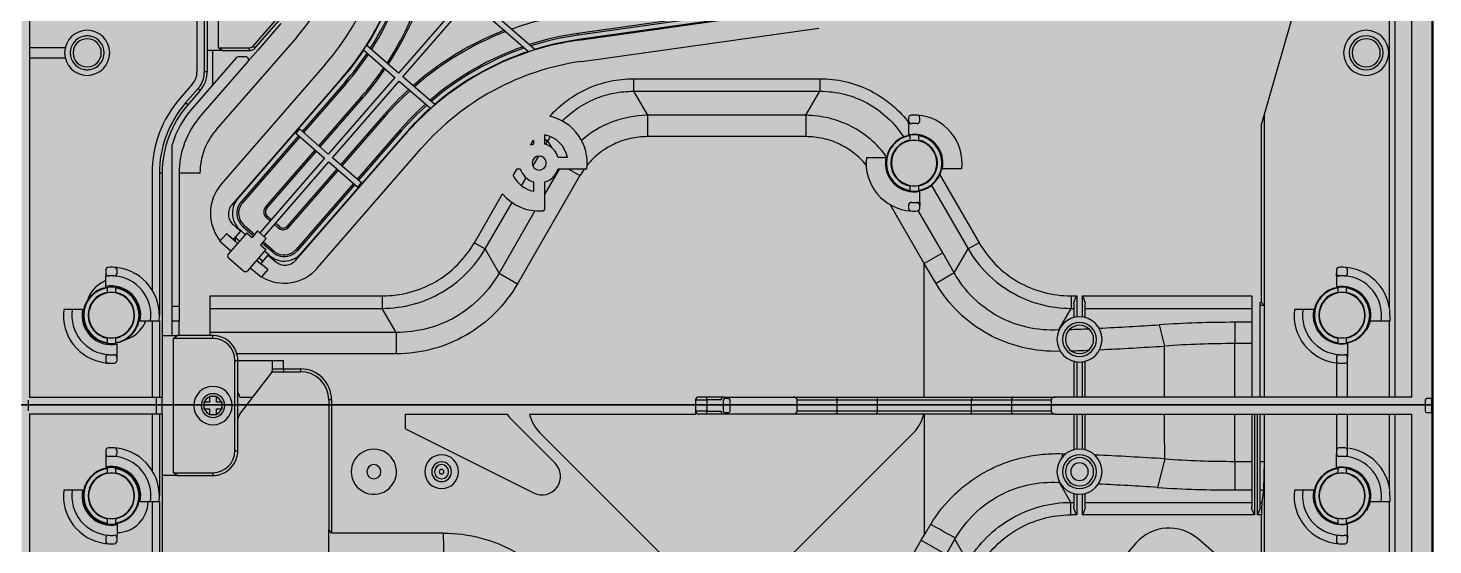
# Model space of a CAD drawing. Header units: millimetres. Extents: x -1070 to 42146, y 1440 to 12921.
# Drawn here: x 911.8 to 1160.6, y 2996.9 to 3088.4 of the extents above; entities that cross this region are included whole.
import ezdxf

# ---------------------------------------------------------------- set-up
doc = ezdxf.new("R2010")
doc.units = ezdxf.units.MM
doc.layers.add('n', color=7, linetype='Continuous')

msp = doc.modelspace()

# ---------------------------------------------------------------- hatches: boundary and pattern name
at = {"lineweight": -3}
h = msp.add_hatch(color=256, dxfattribs=at)
h.dxf.hatch_style = 1
h.paths.add_polyline_path([(910.622, 3271.681), (910.622, 3021.661), (1160.622, 3021.661), (1160.622, 3271.681)])
h = msp.add_hatch(color=256, dxfattribs=at)
h.dxf.hatch_style = 1
h.paths.add_polyline_path([(910.622, 3021.661), (910.622, 2771.641), (1160.622, 2771.641), (1160.622, 3021.661)])

# ---------------------------------------------------------------- linework, layer by layer
at = {"color": 1, "lineweight": -3}
for p, q in [((1160.622, 3521.661), (1160.622, 2771.641)), ((1160.622, 3271.681), (1160.622, 3021.661)), ((660.622, 3021.661), (1160.622, 3021.661)), ((910.622, 3021.661), (1160.622, 3021.661)), ((1160.622, 3021.661), (910.622, 3021.661)), ((1160.622, 3021.661), (1160.622, 2771.641))]:
    msp.add_line(p, q, dxfattribs=at)
msp.add_lwpolyline([(660.622, 3521.435), (1160.422, 3521.435), (1160.422, 2771.638), (660.622, 2771.641)], close=True, dxfattribs=at)
at = {"layer": 'n', "color": 7, "linetype": 'Continuous', "lineweight": -3, "true_color": 0xffffff}
for p, q in [((1153.915, 3023.041), (1153.915, 3270.041)), ((1156.915, 3023.041), (1156.915, 3270.041)), ((912.022, 3146.241), (912.022, 3023.041)), ((1160.422, 3145.941), (1160.422, 3022.791)), ((941.69, 3127.955), (941.69, 3080.647)), ((942.99, 3127.168), (942.99, 3080.647)), ((1152.925, 3084.041), (1152.925, 3123.541)), ((943.49, 3102.238), (943.49, 3084.438)), ((945.49, 3084.938), (945.49, 3101.738)), ((1137.649, 3097.216), (1130.26, 3071.446)), ((951.632, 3085.247), (960.104, 3094.993)), ((952.009, 3084.919), (960.481, 3094.665)), ((989.22, 3094.039), (977.411, 3080.454)), ((978.166, 3079.798), (989.975, 3093.383)), ((989.975, 3093.383), (1000.429, 3084.295)), ((1001.542, 3084.653), (990.631, 3094.138)), ((1051.17, 3093.378), (1009.164, 3087.474)), ((1051.212, 3093.08), (1009.206, 3087.177)), ((1051.324, 3092.288), (1009.317, 3086.385)), ((1009.331, 3086.286), (1051.337, 3092.189)), ((956.559, 3089.238), (952.462, 3084.526)), ((1009.86, 3082.523), (1051.866, 3088.426)), ((959.351, 3086.811), (945.116, 3070.435)), ((1009.206, 3087.177), (1009.164, 3087.474)), ((918.343, 3084.941), (912.022, 3084.941)), ((946.157, 3084.438), (943.49, 3084.438)), ((943.49, 3084.438), (943.49, 3080.647)), ((944.49, 3078.403), (944.49, 3084.438)), ((946.157, 3084.438), (945.49, 3084.938)), ((945.49, 3084.938), (950.953, 3084.938)), ((946.157, 3084.438), (950.953, 3084.438)), ((950.332, 3083.338), (949.007, 3083.338)), ((952.462, 3084.526), (950.71, 3082.51)), ((950.953, 3084.938), (950.953, 3084.438)), ((951.632, 3085.247), (952.009, 3084.919)), ((971.232, 3084.501), (976.755, 3079.7)), ((977.411, 3080.454), (971.782, 3085.348)), ((1152.925, 3038.885), (1152.925, 3084.041)), ((912.022, 3083.141), (918.343, 3083.141)), ((948.63, 3083.166), (940.814, 3074.174)), ((950.71, 3082.51), (942.324, 3072.862)), ((964.365, 3081.909), (945.97, 3060.748)), ((940.905, 3078.547), (938.701, 3076.011)), ((943.49, 3080.647), (942.99, 3080.647)), ((967.233, 3079.416), (947.854, 3057.122)), ((948.913, 3058.189), (967.309, 3079.35)), ((967.913, 3078.826), (960.342, 3070.117)), ((968.139, 3078.629), (960.569, 3069.92)), ((976.755, 3079.7), (964.946, 3066.115)), ((965.701, 3065.459), (977.51, 3079.044)), ((968.139, 3078.629), (967.913, 3078.826)), ((977.51, 3079.044), (983.033, 3074.242)), ((983.795, 3074.905), (978.166, 3079.798)), ((1019.024, 3079.45), (1019.024, 3077.228)), ((1019.024, 3079.45), (1052.019, 3079.45)), ((1052.019, 3079.45), (1052.019, 3077.228)), ((941.887, 3077.694), (939.682, 3075.158)), ((942.264, 3077.366), (940.059, 3074.83)), ((942.264, 3077.366), (941.887, 3077.694)), ((963.286, 3067.558), (970.856, 3076.267)), ((963.512, 3067.361), (971.082, 3076.07)), ((970.856, 3076.267), (971.082, 3076.07)), ((1019.024, 3077.228), (1021.484, 3072.968)), ((1019.024, 3077.228), (1052.019, 3077.228)), ((1049.559, 3072.968), (1052.019, 3077.228)), ((940.059, 3074.83), (939.682, 3075.158)), ((974.705, 3072.921), (967.135, 3064.212)), ((974.931, 3072.724), (967.361, 3064.015)), ((974.931, 3072.724), (974.705, 3072.921)), ((1021.484, 3072.968), (1021.484, 3069.192)), ((1049.559, 3072.968), (1021.484, 3072.968)), ((1049.559, 3072.968), (1049.559, 3069.192)), ((1067.725, 3072.494), (1067.725, 3071.993)), ((1067.725, 3071.438), (1067.725, 3071.993)), ((1067.725, 3071.438), (1067.725, 3069.51)), ((1069.725, 3071.993), (1069.725, 3072.494)), ((1130.26, 3039.806), (1130.26, 3071.446)), ((1130.741, 3073.125), (1130.742, 3039.298)), ((959.686, 3069.362), (949.517, 3057.664)), ((959.913, 3069.165), (949.744, 3057.467)), ((959.175, 3047.282), (978.554, 3069.575)), ((959.834, 3070.559), (959.178, 3069.804)), ((959.178, 3069.804), (964.29, 3065.36)), ((964.946, 3066.115), (959.834, 3070.559)), ((978.478, 3069.641), (960.083, 3048.479)), ((977.648, 3070.362), (970.078, 3061.654)), ((977.875, 3070.166), (970.304, 3061.457)), ((977.875, 3070.166), (977.648, 3070.362)), ((1000.782, 3067.654), (1001.318, 3068.583)), ((1001.318, 3068.583), (1001.318, 3067.864)), ((1003.318, 3067.864), (1003.318, 3069.51)), ((1003.318, 3068.716), (1003.8, 3068.438)), ((1003.445, 3067.823), (1003.8, 3068.438)), ((1003.8, 3068.438), (1004.478, 3067.264)), ((1049.559, 3069.192), (1021.484, 3069.192)), ((1067.725, 3069.51), (1067.725, 3069.408)), ((1067.975, 3069.352), (1067.975, 3069.453)), ((1067.975, 3069.352), (1067.975, 3068.566)), ((1067.975, 3068.566), (1067.975, 3068.464)), ((1069.475, 3069.453), (1069.475, 3069.352)), ((1069.475, 3069.352), (1069.475, 3068.566)), ((1069.475, 3068.464), (1069.475, 3068.566)), ((1069.725, 3069.408), (1069.725, 3069.51)), ((937.272, 3039.141), (937.272, 3067.762)), ((953.838, 3056.69), (962.629, 3066.803)), ((954.065, 3056.494), (962.856, 3066.607)), ((963.026, 3045.921), (981.422, 3067.082)), ((964.29, 3065.36), (952.809, 3052.153)), ((953.564, 3051.497), (965.045, 3064.704)), ((966.478, 3063.458), (957.687, 3053.344)), ((965.045, 3064.704), (970.157, 3060.26)), ((970.813, 3061.015), (965.701, 3065.459)), ((997.708, 3062.33), (998.389, 3063.509)), ((998.389, 3063.509), (998.964, 3063.509)), ((1001.204, 3063.943), (1002.252, 3065.758)), ((1005.823, 3063.423), (1003.318, 3059.085)), ((1007.319, 3065.509), (1005.673, 3065.509)), ((1005.673, 3063.509), (1010.759, 3063.509)), ((1005.873, 3063.509), (1005.823, 3063.423)), ((1007.148, 3065.544), (1007.123, 3065.509)), ((1007.418, 3063.509), (1009.53, 3062.29)), ((1060.284, 3065.509), (1063.724, 3065.509)), ((1063.827, 3065.509), (1063.724, 3065.509)), ((1063.724, 3063.509), (1063.827, 3063.509)), ((1073.726, 3065.509), (1073.623, 3065.509)), ((1073.623, 3063.509), (1073.726, 3063.509)), ((1077.166, 3063.509), (1073.726, 3063.509)), ((933.722, 3062.693), (933.722, 3042.058)), ((935.522, 3062.693), (935.022, 3062.693)), ((935.022, 3062.693), (935.022, 3037.541)), ((935.522, 3062.693), (935.522, 3033.941)), ((942.222, 3062.693), (938.522, 3062.693)), ((938.522, 3062.693), (938.522, 3039.141)), ((966.705, 3063.261), (957.914, 3053.148)), ((969.422, 3060.899), (959.253, 3049.201)), ((970.157, 3060.26), (970.813, 3061.015)), ((1009.53, 3062.29), (998.473, 3043.14)), ((999.201, 3060.473), (1000.012, 3061.877)), ((1001.318, 3061.155), (1001.318, 3059.508)), ((1003.318, 3056.525), (1003.318, 3061.155)), ((1073.274, 3062.436), (1080.224, 3050.399)), ((969.648, 3060.702), (959.479, 3049.004)), ((990.819, 3050.399), (995.81, 3059.042)), ((1067.443, 3059.573), (1067.371, 3059.697)), ((1067.725, 3059.611), (1067.725, 3059.508)), ((1067.975, 3060.555), (1067.975, 3060.453)), ((1067.975, 3060.453), (1067.975, 3059.667)), ((1067.975, 3059.566), (1067.975, 3059.667)), ((1069.475, 3060.453), (1069.475, 3060.555)), ((1069.475, 3060.453), (1069.475, 3059.667)), ((1069.475, 3059.667), (1069.475, 3059.566)), ((1069.725, 3059.508), (1069.725, 3059.611)), ((1069.725, 3057.581), (1069.725, 3059.508)), ((1071.791, 3060.561), (1078.3, 3049.288)), ((949.744, 3057.467), (949.517, 3057.664)), ((953.838, 3056.69), (954.065, 3056.494)), ((992.743, 3049.288), (997.492, 3057.513)), ((1001.562, 3056.043), (995.203, 3045.028)), ((1070.522, 3046.688), (1064.486, 3057.142)), ((1067.725, 3057.026), (1067.725, 3056.525)), ((1073.792, 3048.576), (1069.458, 3056.083)), ((1069.725, 3057.581), (1069.725, 3057.026)), ((1069.725, 3056.525), (1069.725, 3057.026)), ((948.1, 3053.596), (949.421, 3052.447)), ((950.02, 3053.517), (949.823, 3053.291)), ((950.02, 3053.517), (950.963, 3052.697)), ((953.967, 3054.856), (954.163, 3055.083)), ((954.646, 3054.266), (953.967, 3054.856)), ((954.843, 3054.492), (954.163, 3055.083)), ((956.08, 3053.019), (955.4, 3053.61)), ((956.277, 3053.246), (955.597, 3053.836)), ((946.902, 3051.988), (945.798, 3050.718)), ((948.109, 3050.938), (946.902, 3051.988)), ((950.504, 3052.169), (947.224, 3048.395)), ((949.421, 3052.447), (948.109, 3050.938)), ((948.109, 3050.938), (948.864, 3050.282)), ((949.192, 3050.659), (948.437, 3051.315)), ((948.522, 3051.102), (948.522, 3051.242)), ((948.522, 3050.938), (948.522, 3051.102)), ((948.522, 3050.659), (948.522, 3050.938)), ((949.487, 3052.523), (949.298, 3052.687)), ((950.242, 3051.867), (949.487, 3052.523)), ((949.823, 3053.291), (950.766, 3052.471)), ((950.504, 3052.169), (951.447, 3051.349)), ((950.766, 3052.471), (951.71, 3051.651)), ((950.963, 3052.697), (951.907, 3051.877)), ((952.431, 3052.481), (951.447, 3051.349)), ((953.941, 3051.169), (952.431, 3052.481)), ((952.957, 3050.037), (953.941, 3051.169)), ((956.08, 3053.019), (956.277, 3053.246)), ((957.914, 3053.148), (957.687, 3053.344)), ((945.798, 3050.718), (945.721, 3050.629)), ((947.683, 3048.924), (945.721, 3050.629)), ((948.522, 3050.58), (948.522, 3050.659)), ((953.9, 3049.216), (950.62, 3045.443)), ((952.957, 3050.037), (953.9, 3049.216)), ((954.163, 3049.518), (953.219, 3050.338)), ((954.359, 3049.745), (953.416, 3050.565)), ((954.392, 3048.259), (953.638, 3048.915)), ((955.106, 3048.698), (954.163, 3049.518)), ((955.303, 3048.925), (954.359, 3049.745)), ((955.106, 3048.698), (955.303, 3048.925)), ((959.479, 3049.004), (959.253, 3049.201)), ((990.819, 3050.399), (992.743, 3049.288)), ((995.203, 3045.028), (992.743, 3049.288)), ((1073.792, 3048.576), (1070.522, 3046.688)), ((1075.842, 3045.031), (1073.792, 3048.576)), ((1075.842, 3045.031), (1078.3, 3049.288)), ((1080.224, 3050.399), (1078.3, 3049.288)), ((947.273, 3047.69), (949.914, 3045.394)), ((953.041, 3044.265), (951.079, 3045.971)), ((952.26, 3047.33), (953.015, 3046.674)), ((953.343, 3047.051), (952.588, 3047.707)), ((953.015, 3046.674), (954.327, 3048.183)), ((954.222, 3045.624), (953.015, 3046.674)), ((954.327, 3048.183), (955.648, 3047.035)), ((954.581, 3048.095), (954.392, 3048.259)), ((1072.618, 3043.143), (1070.522, 3046.688)), ((1070.522, 3023.041), (1070.522, 3046.688)), ((925.522, 3045.525), (925.522, 3045.024)), ((925.522, 3045.024), (925.522, 3044.469)), ((925.522, 3042.644), (925.522, 3044.469)), ((927.522, 3045.024), (927.522, 3045.525)), ((953.119, 3044.354), (953.041, 3044.265)), ((954.222, 3045.624), (953.119, 3044.354)), ((995.203, 3045.028), (998.473, 3043.14)), ((1075.842, 3045.031), (1072.618, 3043.143)), ((1143.522, 3045.525), (1143.522, 3045.024)), ((1143.522, 3044.469), (1143.522, 3045.024)), ((1143.522, 3044.469), (1143.522, 3042.542)), ((1145.522, 3045.024), (1145.522, 3045.525)), ((925.522, 3042.484), (925.522, 3042.644)), ((925.772, 3042.383), (925.772, 3042.484)), ((925.772, 3042.383), (925.772, 3041.597)), ((925.772, 3041.597), (925.772, 3041.495)), ((927.272, 3042.484), (927.272, 3042.383)), ((927.272, 3042.383), (927.272, 3041.597)), ((927.272, 3041.495), (927.272, 3041.597)), ((927.522, 3042.484), (927.522, 3042.542)), ((944.022, 3033.941), (944.022, 3040.981)), ((944.022, 3040.981), (974.507, 3040.981)), ((974.507, 3040.981), (974.507, 3038.759)), ((1096.536, 3040.981), (1096.536, 3038.759)), ((1096.536, 3040.981), (1097.522, 3040.981)), ((1097.522, 3040.981), (1097.522, 3037.228)), ((1098.522, 3040.981), (1128.522, 3040.981)), ((1098.522, 3037.228), (1098.522, 3040.981)), ((1128.522, 3040.981), (1128.522, 3023.041)), ((1143.522, 3042.542), (1143.522, 3042.439)), ((1143.772, 3042.383), (1143.772, 3042.484)), ((1143.772, 3042.383), (1143.772, 3041.597)), ((1143.772, 3041.597), (1143.772, 3041.495)), ((1145.272, 3042.484), (1145.272, 3042.383)), ((1145.272, 3042.383), (1145.272, 3041.597)), ((1145.272, 3041.495), (1145.272, 3041.597)), ((1145.522, 3042.439), (1145.522, 3042.542)), ((919.593, 3038.541), (918.081, 3038.541)), ((921.419, 3038.541), (919.593, 3038.541)), ((931.523, 3038.541), (931.42, 3038.541)), ((937.272, 3036.541), (937.272, 3039.141)), ((937.272, 3039.141), (938.522, 3039.141)), ((938.522, 3039.141), (938.522, 3036.541)), ((944.022, 3038.759), (974.507, 3038.759)), ((976.967, 3034.5), (974.507, 3038.759)), ((1094.33, 3034.94), (1096.536, 3038.759)), ((1096.536, 3038.759), (1097.022, 3038.759)), ((1097.022, 3039.549), (1097.022, 3037.132)), ((1099.022, 3037.132), (1099.022, 3039.549)), ((1099.022, 3038.759), (1128.522, 3038.759)), ((1130.022, 3023.041), (1130.022, 3039.806)), ((1130.26, 3039.806), (1130.022, 3039.806)), ((1130.741, 3039.298), (1130.022, 3039.298)), ((1130.26, 3039.806), (1130.741, 3039.298)), ((1130.741, 3039.298), (1130.725, 3023.041)), ((1137.593, 3038.541), (1136.081, 3038.541)), ((1139.521, 3038.541), (1137.593, 3038.541)), ((1139.624, 3038.541), (1139.521, 3038.541)), ((1148.925, 3039.906), (1148.925, 3040.113)), ((931.625, 3036.541), (931.42, 3036.541)), ((931.625, 3036.541), (933.45, 3036.541)), ((933.45, 3036.541), (934.963, 3036.541)), ((933.722, 3036.541), (933.722, 3023.041)), ((935.022, 3036.541), (935.022, 3023.041)), ((937.272, 3033.941), (937.272, 3036.541)), ((937.272, 3036.541), (938.522, 3036.541)), ((938.522, 3033.941), (938.522, 3036.541)), ((1125.522, 3036.295), (1125.522, 3032.518)), ((1128.522, 3036.295), (1125.522, 3036.295)), ((1139.521, 3036.541), (1139.624, 3036.541)), ((1149.523, 3036.541), (1151.45, 3036.541)), ((1151.45, 3036.541), (1153.022, 3036.541)), ((1152.925, 3023.041), (1152.925, 3036.541)), ((1153.022, 3036.541), (1153.005, 3038.429)), ((925.772, 3033.586), (925.772, 3033.484)), ((925.772, 3033.484), (925.772, 3032.698)), ((927.272, 3033.484), (927.272, 3033.586)), ((927.272, 3033.484), (927.272, 3032.698)), ((935.522, 3033.941), (938.188, 3033.941)), ((935.522, 3033.941), (935.522, 3023.041)), ((937.522, 3033.441), (938.188, 3033.941)), ((944.522, 3033.941), (938.188, 3033.941)), ((976.967, 3034.5), (944.022, 3034.5)), ((944.522, 3033.441), (944.522, 3033.941)), ((976.967, 3034.5), (976.967, 3030.723)), ((1094.393, 3034.942), (1094.33, 3034.94)), ((1094.33, 3034.94), (1094.345, 3034.836)), ((1112.147, 3035.858), (1113.086, 3032.082)), ((1143.772, 3033.586), (1143.772, 3033.484)), ((1143.772, 3033.484), (1143.772, 3032.698)), ((1145.272, 3033.484), (1145.272, 3033.586)), ((1145.272, 3033.484), (1145.272, 3032.698)), ((1148.925, 3034.968), (1148.925, 3035.175)), ((925.772, 3032.597), (925.772, 3032.698)), ((927.272, 3032.698), (927.272, 3032.597)), ((927.522, 3030.613), (927.522, 3032.438)), ((944.522, 3033.441), (937.522, 3033.441)), ((937.522, 3009.641), (937.522, 3033.441)), ((1113.086, 3023.041), (1113.086, 3032.082)), ((1128.522, 3032.518), (1125.522, 3032.518)), ((1125.522, 3023.041), (1125.522, 3032.518)), ((1143.522, 3032.642), (1143.522, 3032.54)), ((1143.772, 3032.597), (1143.772, 3032.698)), ((1145.272, 3032.698), (1145.272, 3032.597)), ((1145.522, 3032.54), (1145.522, 3032.642)), ((1145.522, 3032.54), (1145.522, 3030.613)), ((925.522, 3030.057), (925.522, 3029.556)), ((927.522, 3030.057), (927.522, 3030.613)), ((927.522, 3029.556), (927.522, 3030.057)), ((948.422, 3013.541), (948.422, 3029.541)), ((948.422, 3029.541), (948.922, 3029.541)), ((976.967, 3030.723), (948.754, 3030.723)), ((948.922, 3013.541), (948.922, 3029.541)), ((948.922, 3029.541), (955.022, 3029.541)), ((955.022, 3029.541), (955.022, 3027.71)), ((955.022, 3029.541), (957.022, 3029.541)), ((957.022, 3028.041), (957.022, 3029.541)), ((1097.022, 3029.387), (1097.022, 3023.041)), ((1097.522, 3029.291), (1097.522, 3023.041)), ((1098.522, 3023.041), (1098.522, 3029.291)), ((1099.022, 3023.041), (1099.022, 3029.387)), ((1143.522, 3030.057), (1143.522, 3029.556)), ((1143.522, 3029.1), (1143.522, 3023.041)), ((1145.522, 3030.613), (1145.522, 3030.057)), ((1145.522, 3029.556), (1145.522, 3030.057)), ((1145.522, 3023.041), (1145.522, 3029.556)), ((951.583, 3023.041), (954.919, 3027.406)), ((954.919, 3027.406), (955.022, 3027.71)), ((954.964, 3027.541), (955.132, 3027.541)), ((955.022, 3028.041), (957.022, 3028.041)), ((955.132, 3027.541), (957.022, 3027.541)), ((957.022, 3028.041), (957.022, 3027.541)), ((957.022, 3028.041), (960.022, 3028.041)), ((957.022, 3027.541), (960.022, 3027.541)), ((960.022, 3028.041), (960.022, 3027.541)), ((911.772, 3022.491), (911.772, 3020.591)), ((912.022, 3023.041), (934.522, 3023.041)), ((934.522, 3023.041), (935.522, 3023.041)), ((934.522, 3020.041), (934.522, 3023.041)), ((935.522, 3020.041), (935.522, 3023.041)), ((942.922, 3022.141), (942.922, 3020.941)), ((943.922, 3022.141), (942.922, 3022.141)), ((943.922, 3023.141), (943.922, 3022.141)), ((945.122, 3023.141), (943.922, 3023.141)), ((945.122, 3022.141), (945.122, 3023.141)), ((946.122, 3022.141), (945.122, 3022.141)), ((946.122, 3020.941), (946.122, 3022.141)), ((949.291, 3020.041), (951.583, 3023.041)), ((949.291, 3023.041), (951.583, 3023.041)), ((965.022, 3022.541), (965.022, 2999.603)), ((965.522, 3022.541), (965.022, 3022.541)), ((965.522, 3022.541), (965.522, 2998.952)), ((1030.022, 3022.541), (1030.022, 3020.541)), ((1030.022, 3022.541), (1032.022, 3022.541)), ((1032.022, 3023.041), (1030.522, 3023.041)), ((1035.022, 3023.041), (1032.022, 3023.041)), ((1032.022, 3022.541), (1032.022, 3023.041)), ((1034.522, 3022.541), (1032.022, 3022.541)), ((1032.022, 3022.541), (1032.022, 3020.541)), ((1034.922, 3022.491), (1034.922, 3020.591)), ((1035.022, 3023.041), (1047.314, 3023.041)), ((1035.822, 3022.791), (1035.222, 3022.791)), ((1036.122, 3020.591), (1036.122, 3022.491)), ((1047.314, 3023.041), (1054.739, 3023.041)), ((1048.022, 3020.541), (1048.022, 3022.541)), ((1048.022, 3022.541), (1055.093, 3022.541)), ((1054.739, 3023.041), (1062.164, 3023.041)), ((1055.093, 3020.541), (1055.093, 3022.541)), ((1055.093, 3022.541), (1062.164, 3022.541)), ((1062.164, 3023.041), (1078.879, 3023.041)), ((1062.164, 3023.041), (1062.164, 3022.541)), ((1062.164, 3022.541), (1062.164, 3020.541)), ((1062.164, 3022.541), (1078.879, 3022.541)), ((1078.879, 3023.041), (1086.304, 3023.041)), ((1078.879, 3023.041), (1078.879, 3022.541)), ((1078.879, 3020.541), (1078.879, 3022.541)), ((1078.879, 3022.541), (1085.95, 3022.541)), ((1085.95, 3022.541), (1093.022, 3022.541)), ((1085.95, 3022.541), (1085.95, 3020.541)), ((1086.304, 3023.041), (1093.729, 3023.041)), ((1093.022, 3022.541), (1093.022, 3020.541)), ((1143.522, 3023.041), (1093.729, 3023.041)), ((1145.522, 3023.041), (1143.522, 3023.041)), ((1156.915, 3023.041), (1145.522, 3023.041)), ((1159.222, 3022.491), (1159.222, 3020.591)), ((1160.422, 3022.791), (1159.522, 3022.791)), ((1160.422, 3020.291), (1160.422, 3022.791)), ((912.022, 3020.041), (912.022, 2896.841)), ((934.522, 3020.041), (912.022, 3020.041)), ((933.722, 3020.041), (933.722, 3010.058)), ((935.522, 3020.041), (934.522, 3020.041)), ((935.022, 3020.041), (935.022, 3005.541)), ((935.522, 3020.041), (935.522, 3009.141)), ((942.922, 3020.941), (943.922, 3020.941)), ((943.922, 3020.941), (943.922, 3019.941)), ((943.922, 3019.941), (945.122, 3019.941)), ((945.122, 3020.941), (946.122, 3020.941)), ((945.122, 3019.941), (945.122, 3020.941)), ((978.62, 3019.425), (978.62, 3020.041)), ((978.62, 3020.041), (994.69, 3020.041)), ((978.62, 3017.412), (978.62, 3019.425)), ((994.69, 3020.041), (996.632, 3020.041)), ((1005.125, 3011.35), (997.196, 3019.278)), ((1000.605, 3020.041), (1002.468, 3020.041)), ((1002.468, 3020.041), (1030.022, 3020.041)), ((1030.022, 3020.541), (1030.022, 3020.041)), ((1032.022, 3020.541), (1030.022, 3020.541)), ((1032.022, 3020.041), (1030.522, 3020.041)), ((1032.022, 3020.041), (1032.022, 3020.541)), ((1032.022, 3020.541), (1034.522, 3020.541)), ((1035.022, 3020.041), (1032.022, 3020.041)), ((1047.314, 3020.041), (1035.022, 3020.041)), ((1035.222, 3020.291), (1035.822, 3020.291)), ((1054.739, 3020.041), (1047.314, 3020.041)), ((1055.093, 3020.541), (1048.022, 3020.541)), ((1062.164, 3020.041), (1054.739, 3020.041)), ((1062.164, 3020.541), (1055.093, 3020.541)), ((1062.164, 3020.041), (1062.164, 3020.541)), ((1078.879, 3020.541), (1062.164, 3020.541)), ((1078.879, 3020.041), (1062.164, 3020.041)), ((1070.496, 3020.041), (1070.522, 2998.553)), ((1078.879, 3020.041), (1078.879, 3020.541)), ((1085.95, 3020.541), (1078.879, 3020.541)), ((1086.304, 3020.041), (1078.879, 3020.041)), ((1093.022, 3020.541), (1085.95, 3020.541)), ((1093.729, 3020.041), (1086.304, 3020.041)), ((1093.729, 3020.041), (1143.522, 3020.041)), ((1097.022, 3020.041), (1097.022, 3013.695)), ((1097.522, 3020.041), (1097.522, 3013.791)), ((1098.522, 3013.791), (1098.522, 3020.041)), ((1099.022, 3013.695), (1099.022, 3020.041)), ((1125.522, 3011.657), (1125.522, 3020.041)), ((1128.522, 3020.041), (1128.522, 3003.596)), ((1129.022, 3020.041), (1129.022, 3002.164)), ((1129.522, 3002.164), (1129.522, 3020.041)), ((1130.022, 3003.596), (1130.022, 3020.041)), ((1130.725, 3020.041), (1130.742, 3011.657)), ((1143.522, 3020.041), (1143.522, 3013.525)), ((1143.522, 3020.041), (1145.522, 3020.041)), ((1145.522, 3013.982), (1145.522, 3020.041)), ((1145.522, 3020.041), (1156.915, 3020.041)), ((1152.925, 3006.887), (1152.925, 3020.041)), ((1153.915, 2774.141), (1153.915, 3020.041)), ((1156.915, 2774.141), (1156.915, 3020.041)), ((1159.522, 3020.291), (1160.422, 3020.291)), ((1160.422, 3020.291), (1160.422, 2897.141)), ((978.62, 3017.412), (1001.316, 3006.065)), ((1002.429, 3016.732), (1030.713, 2988.448)), ((1040.33, 2988.448), (1068.614, 3016.732)), ((925.522, 3013.525), (925.522, 3013.024)), ((925.522, 3013.024), (925.522, 3012.469)), ((925.522, 3012.469), (925.522, 3010.644)), ((927.522, 3013.024), (927.522, 3013.525)), ((948.422, 3013.541), (948.922, 3013.541)), ((1094.993, 3013.01), (1094.907, 3012.332)), ((1094.993, 3013.01), (1095.578, 3012.989)), ((1113.132, 3012.099), (1111.864, 3007.028)), ((1125.522, 3011.657), (1128.522, 3011.657)), ((1125.522, 3011.657), (1125.522, 3006.584)), ((1130.022, 3011.657), (1130.742, 3011.657)), ((1130.742, 3011.656), (1130.606, 3006.584)), ((1130.742, 3011.657), (1130.741, 2939.544)), ((1143.522, 3013.525), (1143.522, 3013.024)), ((1143.522, 3012.469), (1143.522, 3013.024)), ((1143.522, 3010.542), (1143.522, 3012.469)), ((1145.522, 3013.024), (1145.522, 3013.525)), ((925.772, 3010.383), (925.772, 3010.484)), ((925.772, 3010.383), (925.772, 3009.597)), ((925.772, 3009.597), (925.772, 3009.495)), ((927.272, 3010.484), (927.272, 3010.383)), ((927.272, 3010.383), (927.272, 3009.597)), ((927.272, 3009.495), (927.272, 3009.597)), ((938.188, 3009.141), (935.522, 3009.141)), ((935.522, 3009.141), (935.522, 2980.388)), ((937.522, 3009.641), (944.522, 3009.641)), ((938.188, 3009.141), (937.522, 3009.641)), ((938.188, 3009.141), (944.522, 3009.141)), ((944.522, 3009.641), (944.522, 3009.141)), ((1143.522, 3010.542), (1143.522, 3010.439)), ((1143.772, 3010.383), (1143.772, 3010.484)), ((1143.772, 3010.383), (1143.772, 3009.597)), ((1143.772, 3009.597), (1143.772, 3009.495)), ((1145.272, 3010.484), (1145.272, 3010.383)), ((1145.272, 3010.383), (1145.272, 3009.597)), ((1145.272, 3009.495), (1145.272, 3009.597)), ((1145.522, 3010.439), (1145.522, 3010.542)), ((919.593, 3006.541), (918.081, 3006.541)), ((921.419, 3006.541), (919.593, 3006.541)), ((931.523, 3006.541), (931.42, 3006.541)), ((1094.363, 3008.208), (1094.324, 3007.935)), ((1096.499, 3004.386), (1094.526, 3007.804)), ((1125.522, 3006.584), (1128.522, 3006.584)), ((1130.022, 3006.584), (1130.606, 3006.584)), ((1130.606, 3006.584), (1130.319, 3004.386)), ((1137.593, 3006.541), (1136.081, 3006.541)), ((1139.521, 3006.541), (1137.593, 3006.541)), ((1139.624, 3006.541), (1139.521, 3006.541)), ((1148.925, 3007.906), (1148.925, 3008.113)), ((1153.022, 3004.541), (1153.005, 3006.429)), ((931.625, 3004.541), (931.42, 3004.541)), ((931.625, 3004.541), (933.45, 3004.541)), ((933.45, 3004.541), (934.963, 3004.541)), ((933.722, 3004.541), (933.722, 2980.388)), ((935.022, 3004.541), (935.022, 2980.388)), ((1096.499, 3002.164), (1096.499, 3004.386)), ((1096.499, 3004.386), (1097.022, 3004.386)), ((1097.022, 3005.949), (1097.022, 3003.596)), ((1097.522, 3005.853), (1097.522, 3002.164)), ((1098.522, 3002.164), (1098.522, 3005.853)), ((1099.022, 3003.596), (1099.022, 3005.949)), ((1099.022, 3004.386), (1128.522, 3004.386)), ((1130.022, 3004.386), (1130.319, 3004.386)), ((1139.521, 3004.541), (1139.624, 3004.541)), ((1149.523, 3004.541), (1151.45, 3004.541)), ((1151.45, 3004.541), (1153.022, 3004.541)), ((1152.925, 2959.041), (1152.925, 3004.541)), ((925.772, 3001.586), (925.772, 3001.484)), ((925.772, 3001.484), (925.772, 3000.698)), ((927.272, 3001.484), (927.272, 3001.586)), ((927.272, 3001.484), (927.272, 3000.698)), ((1097.522, 3002.164), (1096.499, 3002.164)), ((1129.022, 3002.164), (1098.522, 3002.164)), ((1130.26, 3002.164), (1129.522, 3002.164)), ((1130.26, 2939.044), (1130.26, 3002.164)), ((1143.772, 3001.586), (1143.772, 3001.484)), ((1143.772, 3001.484), (1143.772, 3000.698)), ((1145.272, 3001.484), (1145.272, 3001.586)), ((1145.272, 3001.484), (1145.272, 3000.698)), ((1148.925, 3002.968), (1148.925, 3003.175)), ((925.522, 3000.597), (925.522, 3000.54)), ((925.772, 3000.597), (925.772, 3000.698)), ((927.272, 3000.698), (927.272, 3000.597)), ((927.522, 3000.597), (927.522, 3000.438)), ((927.522, 3000.438), (927.522, 2998.613)), ((965.022, 2993.227), (965.022, 2999.603)), ((965.522, 2998.952), (965.022, 2999.603)), ((985.317, 2998.955), (965.522, 2998.952)), ((985.317, 2998.954), (985.4, 2993.878)), ((1143.522, 3000.642), (1143.522, 3000.54)), ((1143.772, 3000.597), (1143.772, 3000.698)), ((1145.272, 3000.698), (1145.272, 3000.597)), ((1145.522, 3000.54), (1145.522, 3000.642)), ((1145.522, 2998.613), (1145.522, 3000.54)), ((925.522, 2998.057), (925.522, 2997.556)), ((927.522, 2998.057), (927.522, 2998.613)), ((927.522, 2997.556), (927.522, 2998.057)), ((1060.554, 2981.316), (1069.996, 2997.671)), ((1069.996, 2997.671), (1070.522, 2998.553)), ((1069.998, 2997.674), (1074.384, 2995.125)), ((1074.386, 2995.127), (1075.958, 2997.85)), ((1078.263, 2993.857), (1075.958, 2997.849)), ((1108.017, 2997.161), (1101.587, 2989.765)), ((1124.304, 2993.338), (1119.021, 2997.93)), ((1143.522, 2998.057), (1143.522, 2997.556)), ((1145.522, 2998.613), (1145.522, 2998.057)), ((1145.522, 2997.556), (1145.522, 2998.057))]:
    msp.add_line(p, q, dxfattribs=at)
for centre, radius, start, end in [((929.498, 3112.219), 46.2, 319, 0), ((930.522, 3111.872), 38.2, 319, 347.08986), ((929.498, 3112.219), 50.1, 327.56425, 349.544), ((929.498, 3112.219), 50.9, 327.42866, 348.82594), ((929.498, 3112.219), 51.2, 327.43559, 348.82031), ((929.498, 3112.219), 54.8, 326.8249, 346.52658), ((929.498, 3112.219), 55.1, 326.8308, 346.52165), ((929.498, 3112.219), 50, 329.25, 339.5), ((1016.289, 3036.772), 54.8, 100.08877, 110.12754), ((922.24, 3084.041), 4, 0, 180), ((922.24, 3084.041), 3, 103.44448, 256.55677), ((922.24, 3084.041), 2.5, 90, 270), ((922.24, 3084.041), 3, 90, 103.44448), ((922.24, 3084.041), 3, 76.55677, 90), ((922.24, 3084.041), 2.5, 270, 90), ((922.24, 3084.041), 3, 283.44448, 76.55677), ((929.498, 3112.219), 50, 319, 329.25), ((1016.289, 3036.772), 55.1, 111.47835, 131.1692), ((1016.289, 3036.772), 54.8, 111.47342, 131.1751), ((1016.289, 3036.772), 50, 101.41109, 135.58891), ((1016.289, 3036.772), 54.8, 111.3148, 111.47342), ((1016.289, 3036.772), 51.2, 98, 107.67345), ((1016.289, 3036.772), 50.9, 98, 107.67722), ((1016.289, 3036.772), 50.1, 98, 107.11879), ((1016.289, 3036.772), 50, 98, 101.41109), ((1148.803, 3084.041), 4, 0, 180), ((1148.803, 3084.041), 3, 0, 180), ((1148.803, 3084.041), 2.5, 0, 180), ((922.24, 3084.041), 4, 180, 0), ((949.007, 3082.838), 0.5, 90, 139), ((950.332, 3082.838), 0.5, 319, 90), ((950.953, 3085.838), 0.9, 270, 275.52489), ((950.953, 3085.838), 1.4, 270, 286.33232), ((950.953, 3085.838), 0.9, 275.52489, 319), ((950.953, 3085.838), 1.4, 286.33232, 313.5555), ((950.953, 3085.838), 1.4, 313.5555, 319), ((929.498, 3112.219), 50.1, 319, 326.4094), ((929.498, 3112.219), 50.9, 319, 326.25263), ((929.498, 3112.219), 51.2, 319, 326.24935), ((929.498, 3112.219), 51.2, 327.37892, 327.43559), ((1016.289, 3036.772), 51.2, 109.17969, 130.56441), ((1016.289, 3036.772), 50.9, 109.17406, 130.57134), ((1016.289, 3036.772), 50.1, 108.456, 130.43575), ((1016.289, 3036.772), 50.9, 108.98595, 109.17406), ((1016.289, 3036.772), 51.2, 107.67345, 107.8813), ((1148.803, 3084.041), 4, 180, 0), ((1148.803, 3084.041), 3, 180, 0), ((1148.803, 3084.041), 2.5, 180, 0), ((922.24, 3084.041), 3, 256.55677, 270), ((922.24, 3084.041), 3, 270, 283.44448), ((929.498, 3112.219), 54.8, 319, 325.73663), ((929.498, 3112.219), 55.1, 319, 325.73377), ((929.498, 3112.219), 55.1, 326.78204, 326.8308), ((1016.289, 3036.772), 46.2, 98, 139), ((938.49, 3080.647), 3.2, 319, 0), ((938.49, 3080.647), 4.5, 328.1501, 0), ((938.49, 3080.647), 5, 328.11168, 350.88833), ((938.49, 3080.647), 5, 350.88833, 0), ((954.022, 3062.693), 20.3, 139, 180), ((938.49, 3080.647), 4.5, 319, 328.1501), ((938.49, 3080.647), 5, 319, 328.11168), ((1016.289, 3036.772), 55.1, 132.26623, 139), ((1016.289, 3036.772), 54.8, 132.26337, 139), ((1016.289, 3036.772), 55.1, 131.1692, 131.21796), ((954.022, 3062.693), 19, 139, 180), ((954.022, 3062.693), 18.5, 139, 180), ((954.022, 3062.693), 17.5, 139, 163.16502), ((1016.289, 3036.772), 51.2, 131.75065, 139), ((1016.289, 3036.772), 50.9, 131.74737, 139), ((1016.289, 3036.772), 50.1, 131.5906, 139), ((1016.289, 3036.772), 51.2, 130.56441, 130.62108), ((954.022, 3062.693), 15.5, 139, 180), ((1016.289, 3036.772), 50, 135.58891, 139), ((1002.318, 3064.509), 8.5, 353.24367, 77.1404), ((1051.888, 3059.597), 19.939, 37.41609, 38.05068), ((1068.225, 3072.494), 0.5, 93.58332, 180), ((1068.225, 3071.993), 0.5, 180, 273.82255), ((1068.725, 3064.509), 7, 93.82255, 98.21321), ((1068.725, 3064.509), 8.5, 86.41668, 93.58332), ((1068.725, 3064.509), 7, 86.17745, 93.82255), ((1069.225, 3071.993), 0.5, 266.17745, 0), ((1069.225, 3072.494), 0.5, 0, 86.41668), ((1068.725, 3064.509), 8.5, 353.24367, 86.41668), ((954.022, 3062.693), 11.8, 139, 180), ((1002.318, 3064.509), 5.1, 11.30773, 78.69227), ((1019.315, 3059.579), 17.867, 147.34272, 150.27436), ((1068.725, 3064.509), 5, 98.62693, 180), ((1068.725, 3064.509), 4.9, 98.80437, 261.19563), ((1068.725, 3064.509), 4.125, 100.47568, 259.52432), ((1068.725, 3064.509), 4.025, 100.739, 180), ((1068.725, 3064.509), 5.1, 348.69227, 101.30773), ((1068.725, 3064.509), 5, 81.37307, 98.62693), ((1068.725, 3064.509), 4.025, 79.261, 100.739), ((1068.725, 3064.509), 5, 0, 81.37307), ((1068.725, 3064.509), 4.9, 278.80437, 81.19563), ((1068.725, 3064.509), 4.125, 280.47568, 79.52432), ((1068.725, 3064.509), 4.025, 0, 79.261), ((1002.318, 3064.509), 3.5, 106.60155, 116.03984), ((1002.318, 3064.509), 3.5, 16.60155, 73.39845), ((1002.318, 3064.509), 3.5, 196.60155, 253.39845), ((1002.318, 3064.509), 1.25, 0, 180), ((1002.318, 3064.509), 1.25, 180, 0), ((1002.318, 3064.509), 3.5, 286.60155, 343.39845), ((1021.745, 3055.072), 17.965, 143.66432, 144.34446), ((1021.683, 3055.275), 14.033, 144.06774, 150.0044), ((1068.725, 3064.509), 8.5, 173.24367, 266.41668), ((1068.725, 3064.509), 5.1, 168.69227, 281.30773), ((1068.725, 3064.509), 5, 180, 261.37307), ((1068.725, 3064.509), 4.025, 180, 259.261), ((1068.725, 3064.509), 4.025, 280.739, 0), ((1068.725, 3064.509), 5, 278.62693, 0), ((1002.318, 3064.509), 5.1, 205.30456, 258.69227), ((951.857, 3055.63), 7.8, 139, 219.03323), ((1002.318, 3064.509), 8.5, 220.02998, 273.58332), ((1068.725, 3064.509), 4.025, 259.261, 280.739), ((1068.725, 3064.509), 5, 261.37307, 278.62693), ((949.741, 3055.482), 2.5, 161.49994, 183.99988), ((949.741, 3055.482), 2.5, 139, 161.49994), ((951.857, 3055.63), 3.9, 164.01277, 209.01277), ((951.857, 3055.63), 3.9, 158.98723, 164.01277), ((951.857, 3055.63), 3.9, 139, 158.98723), ((951.857, 3055.63), 3.1, 151.08702, 216.91298), ((951.857, 3055.63), 2.8, 145.00142, 222.99881), ((951.857, 3055.63), 3.1, 139, 151.08702), ((951.857, 3055.63), 2.8, 139, 145.00142), ((954.819, 3055.837), 1.3, 176.49811, 191.53964), ((954.819, 3055.837), 1.3, 139, 176.49811), ((954.819, 3055.837), 1, 161.5, 206.5), ((954.819, 3055.837), 1, 139, 161.5), ((1002.818, 3056.525), 0.5, 273.58332, 0), ((1068.225, 3057.026), 0.5, 86.17745, 180), ((1068.225, 3056.525), 0.5, 180, 266.41668), ((1068.725, 3064.509), 8.5, 266.41668, 273.58332), ((1068.725, 3064.509), 7, 266.17745, 273.82255), ((1068.725, 3064.509), 7, 273.82255, 278.21321), ((1069.225, 3057.026), 0.5, 0, 93.82255), ((1069.225, 3056.525), 0.5, 273.58332, 0), ((949.741, 3055.482), 2.5, 183.99988, 206.49993), ((949.741, 3055.482), 2.5, 206.49993, 229), ((951.857, 3055.63), 3.9, 209.01277, 229), ((951.857, 3055.63), 3.1, 216.91298, 229), ((951.857, 3055.63), 2.8, 222.99881, 229), ((954.819, 3055.837), 1.3, 191.53964, 229), ((954.819, 3055.837), 1, 206.5, 229), ((956.933, 3054.001), 1.3, 229, 266.49811), ((956.933, 3054.001), 1, 229, 251.5), ((956.933, 3054.001), 1, 251.5, 296.5), ((956.933, 3054.001), 1.3, 266.49811, 281.53964), ((956.933, 3054.001), 1.3, 281.53964, 319), ((956.933, 3054.001), 1, 296.5, 319), ((957.14, 3051.038), 3.1, 229, 241.08702), ((957.14, 3051.038), 2.8, 229, 235.0428), ((957.14, 3051.038), 2.8, 235.0428, 312.95761), ((957.14, 3051.038), 3.1, 241.08702, 306.91298), ((957.14, 3051.038), 3.1, 306.91298, 319), ((957.14, 3051.038), 3.9, 299.01277, 319), ((957.14, 3051.038), 2.8, 312.95761, 319), ((926.022, 3045.525), 0.5, 93.58332, 180), ((926.522, 3037.541), 8.5, 86.41668, 93.58332), ((926.522, 3037.541), 8.5, 82.92505, 86.41668), ((927.022, 3045.525), 0.5, 0, 86.41668), ((926.522, 3037.541), 8.5, 82.58241, 82.92505), ((926.522, 3037.541), 8.5, 353.24367, 82.58241), ((947.601, 3048.067), 0.5, 139, 229), ((957.14, 3051.038), 3.9, 229, 248.98723), ((957.288, 3048.922), 2.5, 229, 251.34438), ((957.14, 3051.038), 3.9, 248.98723, 254.01277), ((957.14, 3051.038), 3.9, 254.01277, 299.01277), ((957.288, 3048.922), 2.5, 251.34438, 251.71157), ((957.288, 3048.922), 2.5, 251.71157, 273.7669), ((957.288, 3048.922), 2.5, 273.7669, 274.2331), ((957.288, 3048.922), 2.5, 274.2331, 296.28843), ((957.288, 3048.922), 2.5, 296.28843, 296.65562), ((957.288, 3048.922), 2.5, 296.65562, 319), ((1144.022, 3045.525), 0.5, 93.58332, 180), ((1144.522, 3037.541), 8.5, 86.41668, 93.58332), ((1145.022, 3045.525), 0.5, 0, 86.41668), ((1144.522, 3037.541), 8.5, 6.70984, 86.41668), ((927.522, 3038.541), 5.5, 115.75727, 162.79995), ((927.522, 3038.541), 5.5, 111.32369, 115.75727), ((926.022, 3045.024), 0.5, 180, 273.82255), ((926.522, 3037.541), 7, 86.17745, 93.82255), ((927.022, 3045.024), 0.5, 266.17745, 0), ((926.522, 3037.541), 7, 351.78679, 86.17744), ((950.243, 3045.771), 0.5, 229, 319), ((957.14, 3051.038), 7.8, 238.96677, 319), ((1144.022, 3045.024), 0.5, 180, 273.82255), ((1144.522, 3037.541), 7, 93.82255, 98.21321), ((1144.522, 3037.541), 7, 86.17745, 93.82255), ((1145.022, 3045.024), 0.5, 266.17745, 0), ((1144.522, 3037.541), 7, 351.78679, 86.17745), ((926.522, 3037.541), 5, 98.62693, 180), ((926.522, 3037.541), 4.9, 98.80437, 261.19563), ((926.522, 3037.541), 4.125, 100.47568, 259.52432), ((926.522, 3037.541), 4.025, 100.739, 180), ((926.522, 3037.541), 5.2, 348.91251, 101.08749), ((926.522, 3037.541), 5, 81.37307, 98.62693), ((926.522, 3037.541), 4.025, 79.261, 100.739), ((926.522, 3037.541), 5, 0, 81.37307), ((926.522, 3037.541), 4.9, 278.80437, 81.19563), ((926.522, 3037.541), 4.125, 280.47568, 79.52432), ((926.522, 3037.541), 4.025, 0, 79.261), ((926.522, 3037.541), 5.1, 11.30773, 78.69227), ((1144.522, 3037.541), 5, 98.62693, 180), ((1144.522, 3037.541), 4.9, 98.80437, 261.19563), ((1144.522, 3037.541), 4.125, 100.47568, 259.52432), ((1144.522, 3037.541), 4.025, 100.739, 180), ((1144.522, 3037.541), 5.1, 348.69227, 101.30773), ((1144.522, 3037.541), 5, 81.37307, 98.62693), ((1144.522, 3037.541), 4.025, 79.261, 100.739), ((1144.522, 3037.541), 5, 0, 81.37307), ((1144.522, 3037.541), 4.9, 278.80437, 81.19563), ((1144.522, 3037.541), 4.125, 280.47568, 79.52432), ((1144.522, 3037.541), 4.025, 0, 79.261), ((926.522, 3037.541), 8.5, 173.24367, 262.58241), ((926.522, 3037.541), 7, 171.78679, 266.17744), ((926.522, 3037.541), 5.2, 168.91251, 281.08749), ((1144.522, 3037.541), 8.5, 173.24367, 263.24367), ((1144.522, 3037.541), 7, 171.78679, 266.17745), ((1144.522, 3037.541), 5.1, 168.69227, 281.30773), ((926.522, 3037.541), 5, 180, 261.37307), ((926.522, 3037.541), 4.025, 180, 259.261), ((926.522, 3037.541), 4.025, 280.739, 0), ((926.522, 3037.541), 5, 278.62693, 0), ((927.522, 3038.541), 5.5, 287.18534, 334.24211), ((927.522, 3038.541), 5.5, 334.24211, 338.67631), ((1098.022, 3033.259), 4, 0, 180), ((1098.022, 3033.259), 3, 0, 180), ((1125.494, 2832.042), 204.253, 89.99235, 93.74674), ((1144.522, 3037.541), 5, 180, 261.37307), ((1144.522, 3037.541), 4.025, 180, 259.261), ((1144.522, 3037.541), 4.025, 280.739, 0), ((1144.522, 3037.541), 5, 278.62693, 0), ((1144.522, 3037.541), 5.1, 329.71088, 348.69227), ((926.522, 3037.541), 4.025, 259.261, 280.739), ((944.522, 3029.541), 4.4, 78.00225, 90), ((944.522, 3029.541), 4.4, 11.99691, 78.00225), ((1098.022, 3033.259), 2.5, 0, 180), ((1071.154, 3659.275), 624.765, 272.301204, 272.613859), ((1072.096, 3640.542), 606.008, 272.780469, 273.789446), ((1144.522, 3037.541), 4.025, 259.261, 280.739), ((926.522, 3037.541), 5, 261.37307, 278.62693), ((944.522, 3029.541), 3.9, 0, 90), ((1098.022, 3033.259), 4, 180, 0), ((1098.022, 3033.259), 3, 180, 0), ((1098.022, 3033.259), 2.5, 180, 0), ((1071.137, 3684.727), 653.994, 272.228365, 272.497901), ((1072.105, 3664.782), 634.026, 272.664987, 273.705943), ((1125.497, 2855.889), 176.629, 89.99188, 94.0292), ((1144.522, 3037.541), 5, 261.37307, 278.62693), ((926.522, 3037.541), 8.5, 262.58241, 262.92505), ((926.522, 3037.541), 8.5, 262.92505, 266.41668), ((926.022, 3030.057), 0.5, 86.17745, 180), ((926.022, 3029.556), 0.5, 180, 266.41668), ((926.522, 3037.541), 8.5, 266.41668, 273.58332), ((926.522, 3037.541), 7, 266.17745, 273.82255), ((927.022, 3030.057), 0.5, 0, 93.82255), ((927.022, 3029.556), 0.5, 273.58332, 0), ((944.522, 3029.541), 4.4, 0, 11.99691), ((1144.022, 3030.057), 0.5, 86.17745, 180), ((1144.022, 3029.556), 0.5, 180, 266.41668), ((1144.522, 3037.541), 8.5, 266.41668, 273.58332), ((1144.522, 3037.541), 7, 266.17745, 273.82255), ((1144.522, 3037.541), 7, 273.82255, 278.21321), ((1145.022, 3030.057), 0.5, 0, 93.82255), ((1145.022, 3029.556), 0.5, 273.58332, 0), ((960.022, 3022.541), 5.5, 0, 90), ((960.022, 3022.541), 5, 0, 90), ((944.522, 3021.541), 3.4, 90, 270), ((944.522, 3021.541), 2.1, 0, 180), ((944.522, 3021.541), 3.4, 270, 90), ((944.522, 3021.541), 5, 17.4576, 28.13483), ((944.522, 3021.541), 2.1, 180, 0), ((944.522, 3021.541), 1.65, 63.32853, 245.38002), ((944.522, 3021.541), 1.65, 294.61998, 63.32853), ((1030.522, 3022.541), 0.5, 90, 180), ((1035.022, 3022.541), 0.5, 90, 180), ((1035.222, 3022.491), 0.3, 90, 180), ((1035.822, 3022.491), 0.3, 0, 90), ((1159.522, 3022.491), 0.3, 90, 180), ((944.522, 3021.541), 1.65, 245.38002, 294.61998), ((944.522, 3021.541), 5, 331.66406, 342.5424), ((999.459, 3021.541), 3.2, 207.95319, 225), ((1007.237, 3021.541), 6.8, 192.74359, 225), ((1030.522, 3020.541), 0.5, 180, 270), ((1035.022, 3020.541), 0.5, 180, 270), ((1035.222, 3020.591), 0.3, 180, 270), ((1035.822, 3020.591), 0.3, 270, 0), ((1063.806, 3021.541), 6.8, 315, 347.25641), ((1159.522, 3020.591), 0.3, 180, 270), ((926.022, 3013.525), 0.5, 93.58332, 180), ((926.522, 3005.541), 8.5, 86.41668, 93.58332), ((926.522, 3005.541), 8.5, 82.92505, 86.41668), ((927.022, 3013.525), 0.5, 0, 86.41668), ((926.522, 3005.541), 8.5, 82.58241, 82.92505), ((926.522, 3005.541), 8.5, 353.24367, 82.58241), ((973.022, 3009.822), 4, 56.56732, 124.44638), ((1098.022, 3009.822), 4, 0, 180), ((1144.022, 3013.525), 0.5, 93.58332, 180), ((1144.522, 3005.541), 8.5, 86.41668, 93.58332), ((1145.022, 3013.525), 0.5, 0, 86.41668), ((1144.522, 3005.541), 8.5, 6.70984, 83.24367), ((926.022, 3013.024), 0.5, 180, 273.82255), ((926.522, 3005.541), 7, 86.17745, 93.82255), ((927.022, 3013.024), 0.5, 266.17745, 0), ((926.522, 3005.541), 7, 351.78679, 86.17744), ((944.522, 3013.541), 3.9, 270, 0), ((944.522, 3013.541), 4.4, 281.99691, 348.00225), ((944.522, 3013.541), 4.4, 348.00225, 0), ((973.022, 3009.822), 4, 124.44638, 235.55362), ((973.022, 3009.822), 4, 235.55362, 56.56732), ((985.022, 3009.822), 3, 0, 180), ((985.022, 3009.822), 1.75, 0, 180), ((1002.791, 3009.016), 3.3, 243.43495, 45), ((1098.022, 3009.822), 3, 0, 180), ((1098.022, 3009.822), 2.5, 0, 180), ((1098.022, 3009.822), 1.55, 0, 180), ((1071.83, 2369.736), 643.69, 86.321153, 87.427918), ((1125.422, 3182.479), 170.823, 265.87429, 270.03349), ((1144.022, 3013.024), 0.5, 180, 273.82255), ((1144.522, 3005.541), 7, 93.82255, 98.21321), ((1144.522, 3005.541), 7, 86.17745, 93.82255), ((1145.022, 3013.024), 0.5, 266.17745, 0), ((1144.522, 3005.541), 7, 351.78679, 86.17745), ((926.522, 3005.541), 5, 98.62693, 180), ((926.522, 3005.541), 4.9, 98.80437, 261.19563), ((926.522, 3005.541), 4.125, 100.47568, 259.52432), ((926.522, 3005.541), 4.025, 100.739, 180), ((926.522, 3005.541), 5.2, 348.91251, 101.08749), ((926.522, 3005.541), 5, 81.37307, 98.62693), ((926.522, 3005.541), 4.025, 79.261, 100.739), ((926.522, 3005.541), 5, 0, 81.37307), ((926.522, 3005.541), 4.9, 278.80437, 81.19563), ((926.522, 3005.541), 4.125, 280.47568, 79.52432), ((926.522, 3005.541), 4.025, 0, 79.261), ((927.522, 3004.541), 5.5, 68.64836, 72.7264), ((926.522, 3005.541), 5.1, 11.30773, 53.9334), ((944.522, 3013.541), 4.4, 270, 281.99691), ((973.022, 3009.822), 1.25, 0, 180), ((973.022, 3009.822), 1.25, 180, 0), ((985.022, 3009.822), 3, 180, 0), ((985.022, 3009.822), 1.75, 180, 0), ((985.022, 3009.822), 1.25, 0, 180), ((985.022, 3009.822), 1.25, 180, 0), ((985.022, 3009.822), 0.418, 0, 180), ((985.022, 3009.822), 0.418, 180, 0), ((1098.022, 3009.822), 4, 180, 0), ((1098.022, 3009.822), 3, 180, 0), ((1098.022, 3009.822), 2.5, 180, 0), ((1098.022, 3009.822), 1.55, 180, 0), ((1144.522, 3005.541), 5, 98.62693, 180), ((1144.522, 3005.541), 4.9, 98.80437, 261.19563), ((1144.522, 3005.541), 4.125, 100.47568, 259.52432), ((1144.522, 3005.541), 4.025, 100.739, 180), ((1144.522, 3005.541), 5.1, 348.69227, 101.30773), ((1144.522, 3005.541), 5, 81.37307, 98.62693), ((1144.522, 3005.541), 4.025, 79.261, 100.739), ((1144.522, 3005.541), 5, 0, 81.37307), ((1144.522, 3005.541), 4.9, 278.80437, 81.19563), ((1144.522, 3005.541), 4.125, 280.47568, 79.52432), ((1144.522, 3005.541), 4.025, 0, 79.261), ((926.522, 3005.541), 8.5, 173.24367, 262.58241), ((926.522, 3005.541), 7, 171.78679, 266.17744), ((926.522, 3005.541), 5.2, 168.91251, 281.08749), ((1093.802, 2990.593), 17.35, 87.70023, 88.2729), ((1071.888, 2403.796), 604.555, 86.208671, 87.204929), ((1125.395, 3212.912), 206.329, 266.23972, 270.03519), ((1144.522, 3005.541), 8.5, 173.24367, 266.41668), ((1144.522, 3005.541), 7, 171.78679, 266.17745), ((1144.522, 3005.541), 5.1, 168.69227, 281.30773), ((926.522, 3005.541), 5, 180, 261.37307), ((926.522, 3005.541), 4.025, 180, 259.261), ((926.522, 3005.541), 4.025, 280.739, 0), ((926.522, 3005.541), 5, 278.62693, 0), ((927.522, 3004.541), 5.5, 270, 0), ((1144.522, 3005.541), 5, 180, 261.37307), ((1144.522, 3005.541), 4.025, 180, 259.261), ((1144.522, 3005.541), 4.025, 280.739, 0), ((1144.522, 3005.541), 5, 278.62693, 0), ((1144.522, 3005.541), 5.1, 329.71088, 348.69227), ((927.522, 3004.541), 5.5, 197.29719, 201.35164), ((926.522, 3005.541), 5.1, 216.0666, 258.69227), ((926.522, 3005.541), 4.025, 259.261, 280.739), ((1144.522, 3005.541), 4.025, 259.261, 280.739), ((926.522, 3005.541), 5, 261.37307, 278.62693), ((103.98, 1262.997), 1988.785, 60.739474, 60.884597), ((1113.903, 2992.044), 7.8, 49, 139), ((1144.522, 3005.541), 5, 261.37307, 278.62693), ((926.522, 3005.541), 8.5, 262.58241, 262.92505), ((926.522, 3005.541), 8.5, 262.92505, 266.41668), ((926.022, 2998.057), 0.5, 86.17745, 180), ((926.022, 2997.556), 0.5, 180, 266.41668), ((926.522, 3005.541), 8.5, 266.41668, 273.58332), ((926.522, 3005.541), 7, 266.17745, 273.82255), ((927.022, 2998.057), 0.5, 0, 93.82255), ((927.022, 2997.556), 0.5, 273.58332, 0), ((1090.574, 2989.394), 16.885, 149.25538, 149.9489), ((1144.022, 2998.057), 0.5, 86.17745, 180), ((1144.022, 2997.556), 0.5, 180, 266.41668), ((1144.522, 3005.541), 8.5, 266.41668, 273.58332), ((1144.522, 3005.541), 7, 266.17745, 273.82255), ((1144.522, 3005.541), 7, 273.82255, 278.21321), ((1145.022, 2998.057), 0.5, 0, 93.82255), ((1145.022, 2997.556), 0.5, 273.58332, 0)]:
    msp.add_arc(centre, radius, start, end, dxfattribs=at)
for centre, major_axis, ratio, start_param, end_param in [((1047.314, 3022.541), (0.707, 0), 0.7071068, 0, 1.5707963), ((1093.729, 3022.541), (0.707, 0), 0.7071068, 1.5707963, 3.1415927), ((1047.314, 3020.541), (-0.707, 0), 0.7071068, 1.5707963, 3.1415927), ((1093.729, 3020.541), (-0.707, 0), 0.7071068, 0, 1.5707963), ((1130.34, 3002.164), (0, 2.3), 0.0349208, 0.2617994, 1.5707963)]:
    msp.add_ellipse(centre, major_axis=major_axis, ratio=ratio, start_param=start_param, end_param=end_param, dxfattribs=at)
for points, knots in [([(1004.21, 3072.796), (1005.132, 3073.84), (1007.203, 3075.738), (1010.838, 3077.858), (1014.838, 3079.16), (1017.632, 3079.45), (1019.024, 3079.45)], [0, 0, 0, 0, 0.2499981, 0.4999906, 0.7499886, 1, 1, 1, 1]), ([(1052.019, 3079.45), (1053.509, 3079.45), (1056.501, 3079.118), (1060.755, 3077.626), (1064.562, 3075.208), (1066.671, 3073.06), (1067.59, 3071.887)], [0, 0, 0, 0, 0.2500117, 0.5000069, 0.7499974, 1, 1, 1, 1]), ([(1006.43, 3071.949), (1007.241, 3072.789), (1009.039, 3074.309), (1012.138, 3075.993), (1015.513, 3077.015), (1017.857, 3077.234), (1019.024, 3077.228)], [0, 0, 0, 0, 0.2500008, 0.5000026, 0.7500036, 1, 1, 1, 1]), ([(1052.019, 3077.228), (1053.483, 3077.235), (1056.428, 3076.886), (1060.565, 3075.272), (1064.159, 3072.663), (1066.042, 3070.371), (1066.825, 3069.134)], [0, 0, 0, 0, 0.2500031, 0.4999996, 0.7499953, 1, 1, 1, 1]), ([(1021.484, 3072.968), (1019.362, 3072.951), (1015.101, 3072.157), (1011.399, 3069.904), (1009.82, 3068.506)], [0, 0, 0, 0, 0.5016055, 1, 1, 1, 1]), ([(1063.852, 3065.604), (1063.038, 3066.729), (1061.144, 3068.793), (1057.668, 3071.136), (1053.739, 3072.61), (1050.953, 3072.957), (1049.559, 3072.968)], [0, 0, 0, 0, 0.2503333, 0.499386, 0.7487806, 1, 1, 1, 1]), ([(1021.484, 3069.192), (1020.461, 3069.192), (1018.419, 3068.969), (1015.516, 3067.972), (1012.911, 3066.364), (1011.453, 3064.932), (1010.811, 3064.146)], [0, 0, 0, 0, 0.2518289, 0.5012897, 0.7500501, 1, 1, 1, 1]), ([(1060.232, 3064.146), (1059.591, 3064.932), (1058.132, 3066.364), (1055.527, 3067.972), (1052.624, 3068.969), (1050.582, 3069.192), (1049.559, 3069.192)], [0, 0, 0, 0, 0.2499499, 0.4987103, 0.7481711, 1, 1, 1, 1]), ([(974.507, 3040.981), (976.147, 3040.981), (979.443, 3041.405), (984.042, 3043.302), (987.985, 3046.336), (990, 3048.979), (990.819, 3050.399)], [0, 0, 0, 0, 0.2500119, 0.5, 0.7499881, 1, 1, 1, 1]), ([(974.507, 3038.759), (976.339, 3038.767), (980.019, 3039.253), (985.152, 3041.379), (989.56, 3044.762), (991.821, 3047.705), (992.743, 3049.288)], [0, 0, 0, 0, 0.2500022, 0.5, 0.7499978, 1, 1, 1, 1]), ([(1078.3, 3049.288), (1079.222, 3047.705), (1081.483, 3044.762), (1085.891, 3041.379), (1091.025, 3039.253), (1094.704, 3038.767), (1096.536, 3038.759)], [0, 0, 0, 0, 0.2500022, 0.5, 0.7499978, 1, 1, 1, 1]), ([(1080.224, 3050.399), (1081.044, 3048.979), (1083.059, 3046.336), (1087.001, 3043.302), (1091.6, 3041.405), (1094.896, 3040.981), (1096.536, 3040.981)], [0, 0, 0, 0, 0.2500119, 0.5, 0.7499881, 1, 1, 1, 1]), ([(995.203, 3045.028), (994.291, 3043.424), (992.05, 3040.453), (987.649, 3037.054), (982.506, 3034.942), (978.812, 3034.487), (976.967, 3034.499)], [0, 0, 0, 0, 0.2513477, 0.4999945, 0.748638, 1, 1, 1, 1]), ([(1094.33, 3034.94), (1092.448, 3034.845), (1088.693, 3035.151), (1083.457, 3037.133), (1079.009, 3040.468), (1076.758, 3043.426), (1075.842, 3045.031)], [0, 0, 0, 0, 0.2556146, 0.5032414, 0.749393, 1, 1, 1, 1]), ([(998.473, 3043.14), (997.388, 3041.259), (994.729, 3037.777), (989.537, 3033.785), (983.484, 3031.285), (979.138, 3030.723), (976.967, 3030.723)], [0, 0, 0, 0, 0.2510918, 0.4999945, 0.7488939, 1, 1, 1, 1]), ([(1094.62, 3031.155), (1092.381, 3031.095), (1087.931, 3031.54), (1081.731, 3033.919), (1076.438, 3037.823), (1073.726, 3041.272), (1072.618, 3043.143)], [0, 0, 0, 0, 0.2562285, 0.5048725, 0.7512037, 1, 1, 1, 1]), ([(1097.022, 3039.549), (1097.022, 3039.663), (1097.069, 3039.901), (1097.239, 3040.38), (1097.408, 3040.737), (1097.522, 3040.981)], [0, 0, 0, 0, 0.223903, 0.4714844, 1, 1, 1, 1]), ([(1098.522, 3040.981), (1098.635, 3040.737), (1098.804, 3040.38), (1098.974, 3039.901), (1099.022, 3039.663), (1099.022, 3039.549)], [0, 0, 0, 0, 0.5285156, 0.776097, 1, 1, 1, 1]), ([(1054.739, 3023.041), (1054.786, 3023.041), (1054.886, 3023.01), (1055.002, 3022.894), (1055.076, 3022.73), (1055.093, 3022.605), (1055.093, 3022.541)], [0, 0, 0, 0, 0.2092799, 0.4445929, 0.7123433, 1, 1, 1, 1]), ([(1086.304, 3023.041), (1086.257, 3023.041), (1086.157, 3023.01), (1086.041, 3022.894), (1085.968, 3022.73), (1085.95, 3022.605), (1085.95, 3022.541)], [0, 0, 0, 0, 0.2092799, 0.444593, 0.7123433, 1, 1, 1, 1]), ([(1054.739, 3020.041), (1054.786, 3020.041), (1054.886, 3020.071), (1055.002, 3020.188), (1055.076, 3020.352), (1055.093, 3020.476), (1055.093, 3020.541)], [0, 0, 0, 0, 0.2092799, 0.444593, 0.7123433, 1, 1, 1, 1]), ([(1086.304, 3020.041), (1086.257, 3020.041), (1086.157, 3020.071), (1086.041, 3020.188), (1085.968, 3020.352), (1085.95, 3020.476), (1085.95, 3020.541)], [0, 0, 0, 0, 0.2092799, 0.4445929, 0.7123433, 1, 1, 1, 1]), ([(1113.132, 3012.099), (1113.132, 3013.423), (1113.063, 3016.07), (1113.086, 3018.717), (1113.086, 3020.041)], [0, 0, 0, 0, 0.499999, 1, 1, 1, 1]), ([(1071.664, 3000.482), (1072.857, 3002.465), (1075.059, 3005.224), (1078.64, 3008.178), (1081.597, 3010.027), (1084.772, 3011.457), (1088.107, 3012.442), (1091.534, 3012.968), (1093.843, 3013.045), (1094.993, 3013.01)], [0, 0, 0, 0, 0.2502265, 0.3755801, 0.5008538, 0.6259947, 0.7509353, 0.8756215, 1, 1, 1, 1]), ([(1076.062, 2998.026), (1076.977, 2999.607), (1079.236, 3002.544), (1083.692, 3005.84), (1088.869, 3007.738), (1092.526, 3008.024), (1094.324, 3007.935)], [0, 0, 0, 0, 0.2512729, 0.5023738, 0.7522987, 1, 1, 1, 1]), ([(1078.263, 2993.857), (1079.185, 2995.44), (1081.446, 2998.383), (1085.854, 3001.766), (1090.988, 3003.892), (1094.667, 3004.378), (1096.499, 3004.386)], [0, 0, 0, 0, 0.2499984, 0.4999993, 0.7500006, 1, 1, 1, 1]), ([(1080.187, 2992.746), (1081.007, 2994.166), (1083.022, 2996.809), (1086.965, 2999.843), (1091.564, 3001.74), (1094.859, 3002.164), (1096.499, 3002.164)], [0, 0, 0, 0, 0.2500027, 0.4999986, 0.7499963, 1, 1, 1, 1]), ([(1097.522, 3002.164), (1097.408, 3002.408), (1097.239, 3002.765), (1097.069, 3003.244), (1097.022, 3003.482), (1097.022, 3003.596)], [0, 0, 0, 0, 0.5285178, 0.7760981, 1, 1, 1, 1]), ([(1099.022, 3003.596), (1099.022, 3003.482), (1098.974, 3003.244), (1098.804, 3002.765), (1098.635, 3002.408), (1098.522, 3002.164)], [0, 0, 0, 0, 0.223903, 0.4714844, 1, 1, 1, 1]), ([(1129.022, 3002.164), (1128.908, 3002.408), (1128.739, 3002.765), (1128.569, 3003.244), (1128.522, 3003.482), (1128.522, 3003.596)], [0, 0, 0, 0, 0.5285178, 0.7760981, 1, 1, 1, 1]), ([(1130.022, 3003.596), (1130.022, 3003.482), (1129.974, 3003.244), (1129.804, 3002.765), (1129.635, 3002.408), (1129.522, 3002.164)], [0, 0, 0, 0, 0.223903, 0.4714844, 1, 1, 1, 1]), ([(985.317, 2998.955), (987.576, 2998.946), (990.987, 2998.498), (995.279, 2997.04), (999.35, 2995.042), (1002.963, 2992.222), (1005.968, 2988.831), (1007.236, 2986.944), (1007.805, 2985.966)], [0, 0, 0, 0, 0.2497425, 0.3748729, 0.5000036, 0.74974, 0.8748699, 1, 1, 1, 1]), ([(1070.522, 2998.553), (1070.713, 2998.874), (1071.098, 2999.514), (1071.473, 3000.161), (1071.664, 3000.482)], [0, 0, 0, 0, 0.5000021, 1, 1, 1, 1])]:
    msp.add_open_spline(points, degree=3, knots=knots, dxfattribs=at)

doc.saveas('drawing.dxf')
